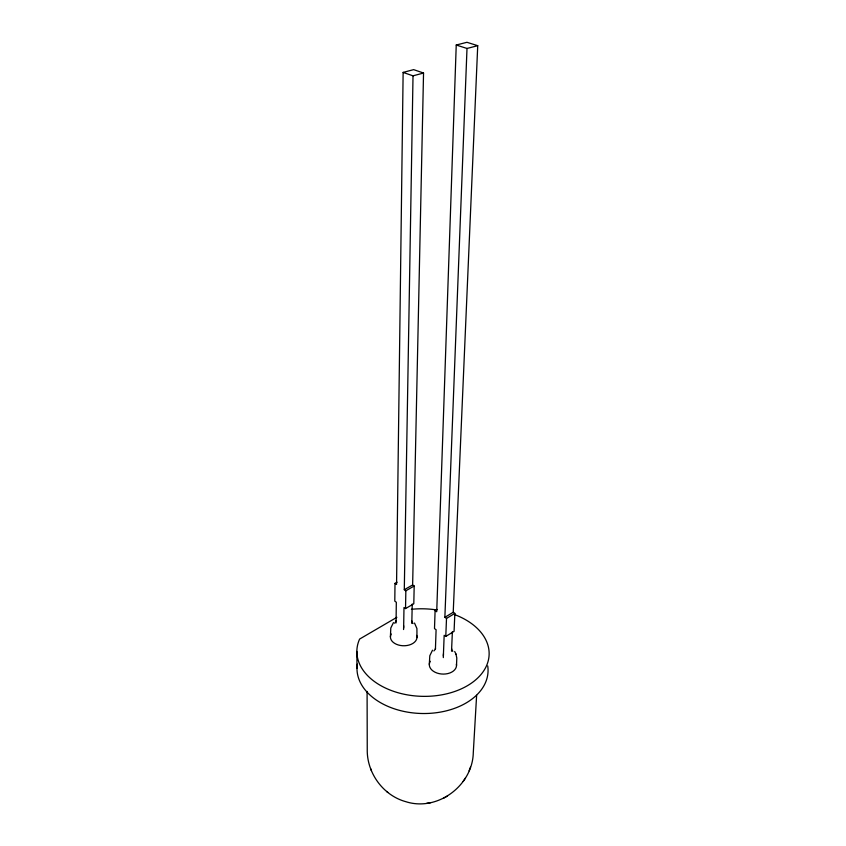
<?xml version="1.0" encoding="UTF-8"?>
<svg xmlns="http://www.w3.org/2000/svg" width="846" height="846" viewBox="0 0 846 846"><rect width="100%" height="100%" fill="white"/><g stroke="black" fill="none" stroke-linecap="round" stroke-linejoin="round"><path stroke-width="1.27" d="M390.408 636.922L390.799 627.996L393.453 622.624M397.091 582.217L395.008 583.391L394.796 601.157L396.319 602.215L396.055 622.963M403.637 628.039L403.986 607.513L405.53 608.581L413.8 603.78L414.191 586.003L412.637 584.956L423.539 73.031L413.652 69.636L403.13 72.407L396.552 584.438L395.008 583.391M405.53 608.581L405.847 590.772L404.293 589.704L413.017 75.833L403.13 72.407M403.679 625.786L403.574 629.54M411.812 623.46L412.224 604.002M416.962 637.556L416.919 628.536L414.519 623.058M429.303 664.343L429.81 655.735L432.507 650.193M443.325 657.606L443.452 653.768M437.181 609.416L435.098 610.653L434.495 628.61L436.092 629.72L435.426 649.125M443.357 656.041L444.171 635.304L445.789 636.425L446.508 618.415L444.869 617.305L453.223 612.282L477.726 45.684L466.96 42.3L456.237 45.028L436.716 611.753L435.098 610.653M444.869 617.305L467.003 48.455L477.726 45.684M451.531 651.209L452.388 631.539M453.223 612.282L454.862 613.392L454.069 631.359L445.789 636.425M456.523 665.442L456.798 657.987L455.941 653.958M476.626 695.296L473.284 752.781C472.565 785.627 437.319 811.885 405.742 801.659C383.058 795.43 366.73 772.779 367.249 749.366L367.09 691.425M469.086 770.843L470.471 767.132M463.164 781.429L465.427 778.024M394.617 623.216L395.547 622.043A5.055 3.913 3.7 0 0 396.108 620.446M433.892 650.955L434.876 649.76A5.182 3.955 1.9 0 0 435.489 648.152M446.508 618.415L454.862 613.392M396.859 617.316L359.624 639.058A66.168 43.77 1.6 0 0 399.619 693.17A66.168 43.77 1.6 0 0 483.077 671.809A66.168 43.77 1.6 0 0 454.862 614.693M404.293 589.704L412.637 584.956M405.847 590.772L414.191 586.003M443.907 798.021L447.502 796.023M413.017 75.833L423.539 73.031M426.701 803.309L430.677 802.643M456.237 45.028L467.003 48.455M386.611 791.454L387.923 792.48M413.049 623.587L412.002 621.81A4.241 3.278 2.6 0 1 411.865 620.953M452.8 651.335L451.764 649.538A4.346 3.31 0.7 0 1 451.637 648.671M454.704 651.494L456.1 654.37M370.58 768.549L371.373 770.547M356.853 651.431L356.991 668.351M416.687 635.399A13.282 8.671 0.8 0 1 402.707 645.731A13.282 8.671 0.8 0 1 391.243 633.971M456.406 664.078A13.621 9.116 2.4 0 1 441.21 673.976A13.621 9.116 2.4 0 1 430.286 661.276M411.399 609.3A66.168 43.77 1.6 0 1 436.726 609.955M487.73 665.939A65.554 44.055 1.5 0 1 422.619 713.516A65.554 44.055 1.5 0 1 357.308 664.121"/></g></svg>
